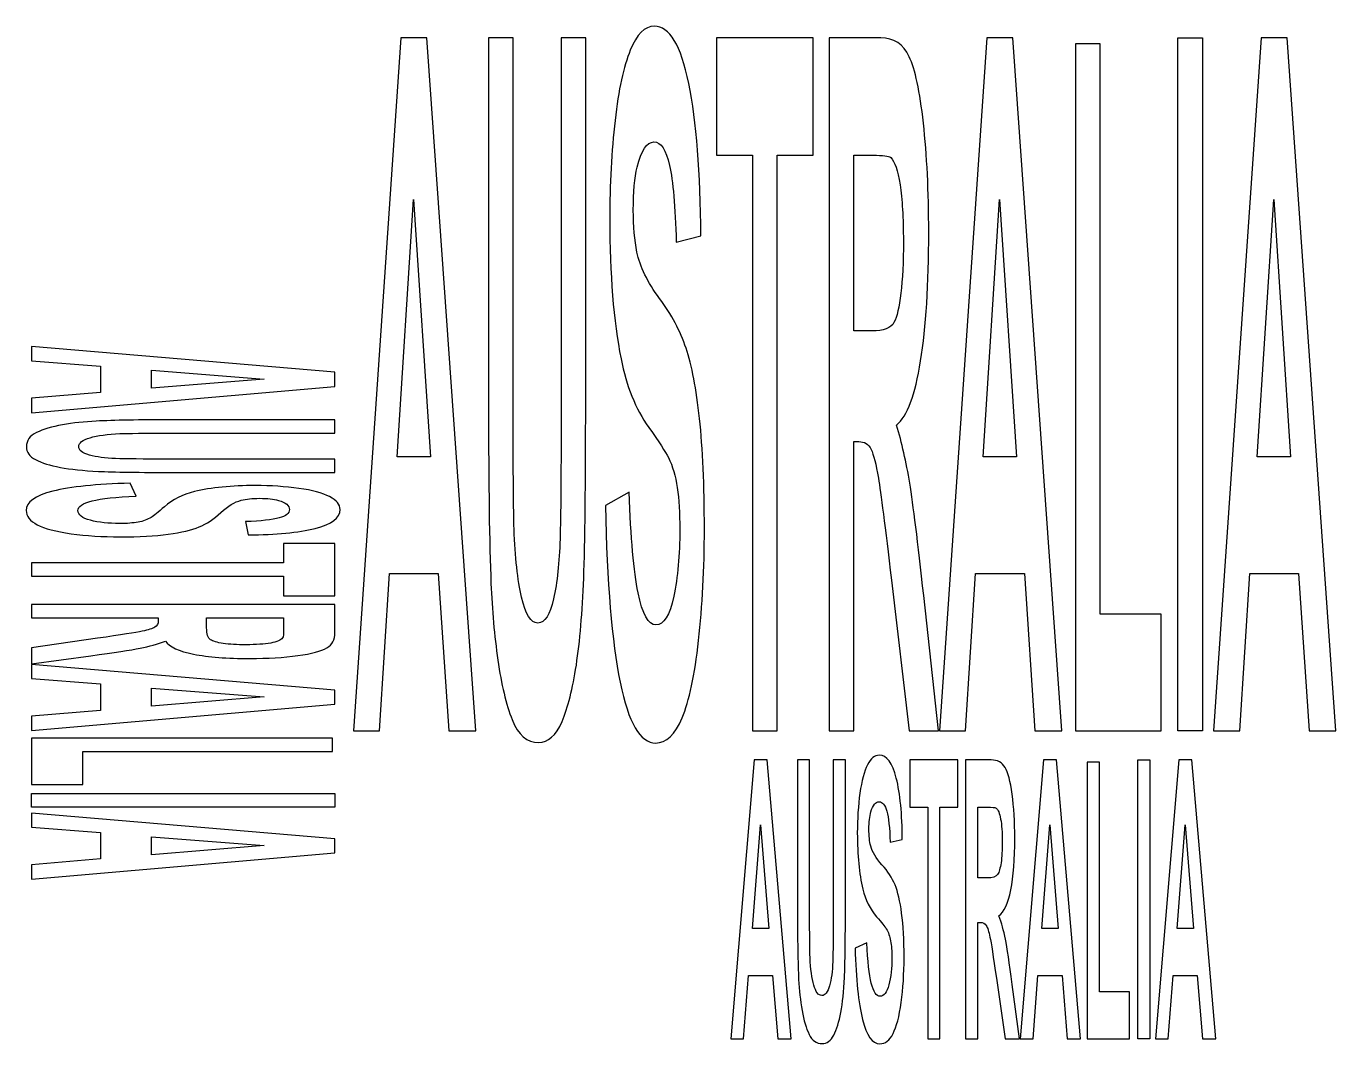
# Model space of a CAD drawing. Header units: centimetres. Extents: x -12.1 to 12.1, y -5 to 6.2.
# Drawn here: x 6.257 to 9.08, y -3.587 to -1.393 of the extents above; entities that cross this region are included whole.
import ezdxf

# ---------------------------------------------------------------- set-up
doc = ezdxf.new("R2010")
doc.units = ezdxf.units.CM
doc.header["$MEASUREMENT"] = 0
doc.layers.add('Layer 1', color=7, linetype='Continuous')

msp = doc.modelspace()

# ---------------------------------------------------------------- linework, layer by layer
at = {"layer": 'Layer 1', "color": 250}
for points, knots in [([(7.50513, -2.42633), (7.50513, -2.42633), (7.5567, -2.39779), (7.5567, -2.39779), (7.5567, -2.39779), (7.55979, -2.4963), (7.56608, -2.56857), (7.57557, -2.61475), (7.57557, -2.61475), (7.58506, -2.66099), (7.5979, -2.68406), (7.61401, -2.68406), (7.61401, -2.68406), (7.63107, -2.68406), (7.64391, -2.66353), (7.65255, -2.62244), (7.65255, -2.62244), (7.66124, -2.58133), (7.66555, -2.53328), (7.66555, -2.47831), (7.66555, -2.47831), (7.66555, -2.44298), (7.66377, -2.4129), (7.66013, -2.3881), (7.66013, -2.3881), (7.65643, -2.36334), (7.65008, -2.34179), (7.64102, -2.32342), (7.64102, -2.32342), (7.63482, -2.31122), (7.62067, -2.28949), (7.59854, -2.25825), (7.59854, -2.25825), (7.57015, -2.21821), (7.5502, -2.16894), (7.53879, -2.11053), (7.53879, -2.11053), (7.52266, -2.02835), (7.51462, -1.92821), (7.51462, -1.81002), (7.51462, -1.81002), (7.51462, -1.73397), (7.51841, -1.66286), (7.52592, -1.59658), (7.52592, -1.59658), (7.53355, -1.53042), (7.54447, -1.47996), (7.55874, -1.44537), (7.55874, -1.44537), (7.57303, -1.41069), (7.59021, -1.39339), (7.61043, -1.39339), (7.61043, -1.39339), (7.64338, -1.39339), (7.66816, -1.43447), (7.6848, -1.51665), (7.6848, -1.51665), (7.70148, -1.59882), (7.71021, -1.70851), (7.71106, -1.84566), (7.71106, -1.84566), (7.71106, -1.84566), (7.658, -1.85895), (7.658, -1.85895), (7.658, -1.85895), (7.65576, -1.78219), (7.65087, -1.727), (7.64344, -1.69338), (7.64344, -1.69338), (7.63596, -1.65977), (7.62478, -1.64297), (7.60984, -1.64297), (7.60984, -1.64297), (7.59446, -1.64297), (7.58238, -1.66096), (7.57368, -1.69696), (7.57368, -1.69696), (7.56811, -1.72004), (7.56529, -1.75092), (7.56529, -1.78967), (7.56529, -1.78967), (7.56529, -1.82496), (7.56788, -1.85519), (7.57312, -1.88029), (7.57312, -1.88029), (7.57982, -1.91223), (7.59606, -1.94548), (7.62184, -1.98017), (7.62184, -1.98017), (7.64764, -2.01478), (7.66671, -2.05061), (7.67906, -2.08761), (7.67906, -2.08761), (7.69143, -2.12462), (7.7011, -2.1752), (7.70806, -2.23938), (7.70806, -2.23938), (7.71507, -2.30359), (7.71857, -2.38285), (7.71857, -2.47726), (7.71857, -2.47726), (7.71857, -2.5628), (7.7144, -2.64294), (7.70605, -2.71768), (7.70605, -2.71768), (7.69763, -2.79241), (7.68587, -2.84791), (7.67055, -2.88422), (7.67055, -2.88422), (7.65529, -2.92056), (7.63622, -2.9387), (7.61342, -2.9387), (7.61342, -2.9387), (7.58026, -2.9387), (7.55478, -2.89508), (7.53695, -2.80781), (7.53695, -2.80781), (7.51919, -2.72057), (7.50856, -2.59341), (7.50513, -2.42633)], [0, 0, 0, 0, 0.0322581, 0.0322581, 0.0322581, 0.0322581, 0.0645161, 0.0645161, 0.0645161, 0.0645161, 0.0967742, 0.0967742, 0.0967742, 0.0967742, 0.1290323, 0.1290323, 0.1290323, 0.1290323, 0.1612903, 0.1612903, 0.1612903, 0.1612903, 0.1935484, 0.1935484, 0.1935484, 0.1935484, 0.2258065, 0.2258065, 0.2258065, 0.2258065, 0.2580645, 0.2580645, 0.2580645, 0.2580645, 0.2903226, 0.2903226, 0.2903226, 0.2903226, 0.3225806, 0.3225806, 0.3225806, 0.3225806, 0.3548387, 0.3548387, 0.3548387, 0.3548387, 0.3870968, 0.3870968, 0.3870968, 0.3870968, 0.4193548, 0.4193548, 0.4193548, 0.4193548, 0.4516129, 0.4516129, 0.4516129, 0.4516129, 0.483871, 0.483871, 0.483871, 0.483871, 0.516129, 0.516129, 0.516129, 0.516129, 0.5483871, 0.5483871, 0.5483871, 0.5483871, 0.5806452, 0.5806452, 0.5806452, 0.5806452, 0.6129032, 0.6129032, 0.6129032, 0.6129032, 0.6451613, 0.6451613, 0.6451613, 0.6451613, 0.6774194, 0.6774194, 0.6774194, 0.6774194, 0.7096774, 0.7096774, 0.7096774, 0.7096774, 0.7419355, 0.7419355, 0.7419355, 0.7419355, 0.7741935, 0.7741935, 0.7741935, 0.7741935, 0.8064516, 0.8064516, 0.8064516, 0.8064516, 0.8387097, 0.8387097, 0.8387097, 0.8387097, 0.8709677, 0.8709677, 0.8709677, 0.8709677, 0.9032258, 0.9032258, 0.9032258, 0.9032258, 0.9354839, 0.9354839, 0.9354839, 0.9354839, 1, 1, 1, 1]), ([(7.22559, -2.91224), (7.22559, -2.91224), (7.1679, -2.91224), (7.1679, -2.91224), (7.1679, -2.91224), (7.1679, -2.91224), (7.14499, -2.57296), (7.14499, -2.57296), (7.14499, -2.57296), (7.14499, -2.57296), (7.04007, -2.57296), (7.04007, -2.57296), (7.04007, -2.57296), (7.04007, -2.57296), (7.01838, -2.91224), (7.01838, -2.91224), (7.01838, -2.91224), (7.01838, -2.91224), (6.96215, -2.91224), (6.96215, -2.91224), (6.96215, -2.91224), (6.96215, -2.91224), (7.06441, -1.41884), (7.06441, -1.41884), (7.06441, -1.41884), (7.06441, -1.41884), (7.1205, -1.41884), (7.1205, -1.41884), (7.1205, -1.41884), (7.1205, -1.41884), (7.22559, -2.91224), (7.22559, -2.91224)], [0, 0, 0, 0, 0.1111111, 0.1111111, 0.1111111, 0.1111111, 0.2222222, 0.2222222, 0.2222222, 0.2222222, 0.3333333, 0.3333333, 0.3333333, 0.3333333, 0.4444444, 0.4444444, 0.4444444, 0.4444444, 0.5555556, 0.5555556, 0.5555556, 0.5555556, 0.6666667, 0.6666667, 0.6666667, 0.6666667, 0.7777778, 0.7777778, 0.7777778, 0.7777778, 1, 1, 1, 1]), ([(7.25331, -1.41884), (7.25331, -1.41884), (7.30633, -1.41884), (7.30633, -1.41884), (7.30633, -1.41884), (7.30633, -1.41884), (7.30633, -2.22768), (7.30633, -2.22768), (7.30633, -2.22768), (7.30633, -2.356), (7.307, -2.43922), (7.30831, -2.47726), (7.30831, -2.47726), (7.31058, -2.53837), (7.31597, -2.58747), (7.32453, -2.62442), (7.32453, -2.62442), (7.333, -2.66146), (7.34474, -2.67998), (7.35953, -2.67998), (7.35953, -2.67998), (7.37459, -2.67998), (7.38594, -2.66251), (7.39351, -2.62751), (7.39351, -2.62751), (7.40117, -2.59253), (7.40577, -2.54961), (7.40731, -2.49866), (7.40731, -2.49866), (7.40892, -2.44772), (7.40968, -2.36313), (7.40968, -2.245), (7.40968, -2.245), (7.40968, -2.245), (7.40968, -1.41884), (7.40968, -1.41884), (7.40968, -1.41884), (7.40968, -1.41884), (7.46268, -1.41884), (7.46268, -1.41884), (7.46268, -1.41884), (7.46268, -1.41884), (7.46268, -2.20324), (7.46268, -2.20324), (7.46268, -2.20324), (7.46268, -2.3825), (7.46125, -2.50917), (7.45837, -2.58319), (7.45837, -2.58319), (7.45551, -2.65724), (7.45024, -2.71972), (7.44252, -2.77063), (7.44252, -2.77063), (7.43481, -2.82155), (7.42456, -2.86212), (7.41166, -2.89238), (7.41166, -2.89238), (7.39873, -2.92257), (7.3819, -2.93771), (7.36111, -2.93771), (7.36111, -2.93771), (7.33609, -2.93771), (7.31705, -2.9212), (7.30409, -2.8883), (7.30409, -2.8883), (7.29116, -2.85539), (7.28091, -2.81259), (7.27337, -2.75994), (7.27337, -2.75994), (7.26591, -2.70733), (7.26094, -2.65214), (7.25852, -2.59442), (7.25852, -2.59442), (7.25506, -2.50882), (7.25331, -2.3825), (7.25331, -2.21544), (7.25331, -2.21544), (7.25331, -2.21544), (7.25331, -1.41884), (7.25331, -1.41884)], [0, 0, 0, 0, 0.047619, 0.047619, 0.047619, 0.047619, 0.0952381, 0.0952381, 0.0952381, 0.0952381, 0.1428571, 0.1428571, 0.1428571, 0.1428571, 0.1904762, 0.1904762, 0.1904762, 0.1904762, 0.2380952, 0.2380952, 0.2380952, 0.2380952, 0.2857143, 0.2857143, 0.2857143, 0.2857143, 0.3333333, 0.3333333, 0.3333333, 0.3333333, 0.3809524, 0.3809524, 0.3809524, 0.3809524, 0.4285714, 0.4285714, 0.4285714, 0.4285714, 0.4761905, 0.4761905, 0.4761905, 0.4761905, 0.5238095, 0.5238095, 0.5238095, 0.5238095, 0.5714286, 0.5714286, 0.5714286, 0.5714286, 0.6190476, 0.6190476, 0.6190476, 0.6190476, 0.6666667, 0.6666667, 0.6666667, 0.6666667, 0.7142857, 0.7142857, 0.7142857, 0.7142857, 0.7619048, 0.7619048, 0.7619048, 0.7619048, 0.8095238, 0.8095238, 0.8095238, 0.8095238, 0.8571429, 0.8571429, 0.8571429, 0.8571429, 0.9047619, 0.9047619, 0.9047619, 0.9047619, 1, 1, 1, 1]), ([(7.82224, -2.91224), (7.82224, -2.91224), (7.82224, -1.6715), (7.82224, -1.6715), (7.82224, -1.6715), (7.82224, -1.6715), (7.74434, -1.6715), (7.74434, -1.6715), (7.74434, -1.6715), (7.74434, -1.6715), (7.74434, -1.41884), (7.74434, -1.41884), (7.74434, -1.41884), (7.74434, -1.41884), (7.95295, -1.41884), (7.95295, -1.41884), (7.95295, -1.41884), (7.95295, -1.41884), (7.95295, -1.6715), (7.95295, -1.6715), (7.95295, -1.6715), (7.95295, -1.6715), (7.87523, -1.6715), (7.87523, -1.6715), (7.87523, -1.6715), (7.87523, -1.6715), (7.87523, -2.91224), (7.87523, -2.91224), (7.87523, -2.91224), (7.87523, -2.91224), (7.82224, -2.91224), (7.82224, -2.91224)], [0, 0, 0, 0, 0.1111111, 0.1111111, 0.1111111, 0.1111111, 0.2222222, 0.2222222, 0.2222222, 0.2222222, 0.3333333, 0.3333333, 0.3333333, 0.3333333, 0.4444444, 0.4444444, 0.4444444, 0.4444444, 0.5555556, 0.5555556, 0.5555556, 0.5555556, 0.6666667, 0.6666667, 0.6666667, 0.6666667, 0.7777778, 0.7777778, 0.7777778, 0.7777778, 1, 1, 1, 1]), ([(7.98737, -2.91224), (7.98737, -2.91224), (7.98737, -1.41884), (7.98737, -1.41884), (7.98737, -1.41884), (7.98737, -1.41884), (8.09889, -1.41884), (8.09889, -1.41884), (8.09889, -1.41884), (8.12696, -1.41884), (8.14734, -1.43226), (8.16007, -1.45911), (8.16007, -1.45911), (8.17277, -1.48593), (8.18296, -1.5336), (8.19062, -1.60226), (8.19062, -1.60226), (8.19821, -1.67083), (8.20206, -1.74922), (8.20206, -1.83754), (8.20206, -1.83754), (8.20206, -1.94956), (8.1963, -2.04213), (8.18464, -2.11513), (8.18464, -2.11513), (8.17309, -2.18813), (8.15579, -2.23414), (8.13272, -2.25312), (8.13272, -2.25312), (8.14423, -2.29122), (8.15367, -2.33297), (8.16112, -2.37848), (8.16112, -2.37848), (8.16861, -2.42394), (8.17862, -2.50477), (8.19131, -2.62087), (8.19131, -2.62087), (8.19131, -2.62087), (8.22337, -2.91224), (8.22337, -2.91224), (8.22337, -2.91224), (8.22337, -2.91224), (8.15998, -2.91224), (8.15998, -2.91224), (8.15998, -2.91224), (8.15998, -2.91224), (8.12163, -2.58729), (8.12163, -2.58729), (8.12163, -2.58729), (8.10806, -2.47114), (8.09872, -2.39799), (8.09368, -2.36777), (8.09368, -2.36777), (8.0887, -2.33757), (8.0834, -2.31684), (8.07778, -2.3056), (8.07778, -2.3056), (8.07216, -2.29439), (8.06328, -2.2888), (8.05111, -2.2888), (8.05111, -2.2888), (8.05111, -2.2888), (8.04036, -2.2888), (8.04036, -2.2888), (8.04036, -2.2888), (8.04036, -2.2888), (8.04036, -2.91224), (8.04036, -2.91224), (8.04036, -2.91224), (8.04036, -2.91224), (7.98737, -2.91224), (7.98737, -2.91224)], [0, 0, 0, 0, 0.0526316, 0.0526316, 0.0526316, 0.0526316, 0.1052632, 0.1052632, 0.1052632, 0.1052632, 0.1578947, 0.1578947, 0.1578947, 0.1578947, 0.2105263, 0.2105263, 0.2105263, 0.2105263, 0.2631579, 0.2631579, 0.2631579, 0.2631579, 0.3157895, 0.3157895, 0.3157895, 0.3157895, 0.3684211, 0.3684211, 0.3684211, 0.3684211, 0.4210526, 0.4210526, 0.4210526, 0.4210526, 0.4736842, 0.4736842, 0.4736842, 0.4736842, 0.5263158, 0.5263158, 0.5263158, 0.5263158, 0.5789474, 0.5789474, 0.5789474, 0.5789474, 0.6315789, 0.6315789, 0.6315789, 0.6315789, 0.6842105, 0.6842105, 0.6842105, 0.6842105, 0.7368421, 0.7368421, 0.7368421, 0.7368421, 0.7894737, 0.7894737, 0.7894737, 0.7894737, 0.8421053, 0.8421053, 0.8421053, 0.8421053, 0.8947368, 0.8947368, 0.8947368, 0.8947368, 1, 1, 1, 1]), ([(8.48877, -2.91224), (8.48877, -2.91224), (8.43111, -2.91224), (8.43111, -2.91224), (8.43111, -2.91224), (8.43111, -2.91224), (8.40819, -2.57296), (8.40819, -2.57296), (8.40819, -2.57296), (8.40819, -2.57296), (8.30328, -2.57296), (8.30328, -2.57296), (8.30328, -2.57296), (8.30328, -2.57296), (8.28161, -2.91224), (8.28161, -2.91224), (8.28161, -2.91224), (8.28161, -2.91224), (8.22535, -2.91224), (8.22535, -2.91224), (8.22535, -2.91224), (8.22535, -2.91224), (8.32759, -1.41884), (8.32759, -1.41884), (8.32759, -1.41884), (8.32759, -1.41884), (8.38364, -1.41884), (8.38364, -1.41884), (8.38364, -1.41884), (8.38364, -1.41884), (8.48877, -2.91224), (8.48877, -2.91224)], [0, 0, 0, 0, 0.1111111, 0.1111111, 0.1111111, 0.1111111, 0.2222222, 0.2222222, 0.2222222, 0.2222222, 0.3333333, 0.3333333, 0.3333333, 0.3333333, 0.4444444, 0.4444444, 0.4444444, 0.4444444, 0.5555556, 0.5555556, 0.5555556, 0.5555556, 0.6666667, 0.6666667, 0.6666667, 0.6666667, 0.7777778, 0.7777778, 0.7777778, 0.7777778, 1, 1, 1, 1]), ([(8.51829, -2.91224), (8.51829, -2.91224), (8.51829, -1.4311), (8.51829, -1.4311), (8.51829, -1.4311), (8.51829, -1.4311), (8.57132, -1.4311), (8.57132, -1.4311), (8.57132, -1.4311), (8.57132, -1.4311), (8.57132, -2.66062), (8.57132, -2.66062), (8.57132, -2.66062), (8.57132, -2.66062), (8.7031, -2.66062), (8.7031, -2.66062), (8.7031, -2.66062), (8.7031, -2.66062), (8.7031, -2.91224), (8.7031, -2.91224), (8.7031, -2.91224), (8.7031, -2.91224), (8.51829, -2.91224), (8.51829, -2.91224)], [0, 0, 0, 0, 0.1428571, 0.1428571, 0.1428571, 0.1428571, 0.2857143, 0.2857143, 0.2857143, 0.2857143, 0.4285714, 0.4285714, 0.4285714, 0.4285714, 0.5714286, 0.5714286, 0.5714286, 0.5714286, 0.7142857, 0.7142857, 0.7142857, 0.7142857, 1, 1, 1, 1]), ([(8.73927, -2.91224), (8.73927, -2.91224), (8.7923, -2.91224), (8.7923, -2.91224), (8.7923, -2.91224), (8.7923, -2.91224), (8.7923, -1.41883), (8.7923, -1.41883), (8.7923, -1.41883), (8.7923, -1.41883), (8.73927, -1.41883), (8.73927, -1.41883), (8.73927, -1.41883), (8.73927, -1.41883), (8.73927, -2.91224), (8.73927, -2.91224)], [0, 0, 0, 0, 0.2, 0.2, 0.2, 0.2, 0.4, 0.4, 0.4, 0.4, 0.6, 0.6, 0.6, 0.6, 1, 1, 1, 1]), ([(9.07958, -2.91224), (9.07958, -2.91224), (9.0219, -2.91224), (9.0219, -2.91224), (9.0219, -2.91224), (9.0219, -2.91224), (8.99898, -2.57296), (8.99898, -2.57296), (8.99898, -2.57296), (8.99898, -2.57296), (8.89404, -2.57296), (8.89404, -2.57296), (8.89404, -2.57296), (8.89404, -2.57296), (8.87237, -2.91224), (8.87237, -2.91224), (8.87237, -2.91224), (8.87237, -2.91224), (8.81614, -2.91224), (8.81614, -2.91224), (8.81614, -2.91224), (8.81614, -2.91224), (8.91838, -1.41884), (8.91838, -1.41884), (8.91838, -1.41884), (8.91838, -1.41884), (8.97443, -1.41884), (8.97443, -1.41884), (8.97443, -1.41884), (8.97443, -1.41884), (9.07958, -2.91224), (9.07958, -2.91224)], [0, 0, 0, 0, 0.1111111, 0.1111111, 0.1111111, 0.1111111, 0.2222222, 0.2222222, 0.2222222, 0.2222222, 0.3333333, 0.3333333, 0.3333333, 0.3333333, 0.4444444, 0.4444444, 0.4444444, 0.4444444, 0.5555556, 0.5555556, 0.5555556, 0.5555556, 0.6666667, 0.6666667, 0.6666667, 0.6666667, 0.7777778, 0.7777778, 0.7777778, 0.7777778, 1, 1, 1, 1]), ([(8.04036, -2.05043), (8.04036, -2.05043), (8.07956, -2.05043), (8.07956, -2.05043), (8.07956, -2.05043), (8.10497, -2.05043), (8.12085, -2.04432), (8.12723, -2.03208), (8.12723, -2.03208), (8.13354, -2.01985), (8.13849, -1.99883), (8.14208, -1.96892), (8.14208, -1.96892), (8.14566, -1.93905), (8.14746, -1.90169), (8.14746, -1.85691), (8.14746, -1.85691), (8.14746, -1.80665), (8.14507, -1.76609), (8.14038, -1.73513), (8.14038, -1.73513), (8.13564, -1.70426), (8.129, -1.68476), (8.12041, -1.67654), (8.12041, -1.67654), (8.1161, -1.67319), (8.10323, -1.6715), (8.08171, -1.6715), (8.08171, -1.6715), (8.08171, -1.6715), (8.04036, -1.6715), (8.04036, -1.6715), (8.04036, -1.6715), (8.04036, -1.6715), (8.04036, -2.05043), (8.04036, -2.05043)], [0, 0, 0, 0, 0.1, 0.1, 0.1, 0.1, 0.2, 0.2, 0.2, 0.2, 0.3, 0.3, 0.3, 0.3, 0.4, 0.4, 0.4, 0.4, 0.5, 0.5, 0.5, 0.5, 0.6, 0.6, 0.6, 0.6, 0.7, 0.7, 0.7, 0.7, 0.8, 0.8, 0.8, 0.8, 1, 1, 1, 1]), ([(7.12795, -2.32138), (7.12795, -2.32138), (7.09178, -1.76727), (7.09178, -1.76727), (7.09178, -1.76727), (7.09178, -1.76727), (7.05635, -2.32138), (7.05635, -2.32138), (7.05635, -2.32138), (7.05635, -2.32138), (7.12795, -2.32138), (7.12795, -2.32138)], [0, 0, 0, 0, 0.25, 0.25, 0.25, 0.25, 0.5, 0.5, 0.5, 0.5, 1, 1, 1, 1]), ([(8.39115, -2.32138), (8.39115, -2.32138), (8.35499, -1.76727), (8.35499, -1.76727), (8.35499, -1.76727), (8.35499, -1.76727), (8.31952, -2.32138), (8.31952, -2.32138), (8.31952, -2.32138), (8.31952, -2.32138), (8.39115, -2.32138), (8.39115, -2.32138)], [0, 0, 0, 0, 0.25, 0.25, 0.25, 0.25, 0.5, 0.5, 0.5, 0.5, 1, 1, 1, 1]), ([(8.98192, -2.32138), (8.98192, -2.32138), (8.94578, -1.76727), (8.94578, -1.76727), (8.94578, -1.76727), (8.94578, -1.76727), (8.91029, -2.32138), (8.91029, -2.32138), (8.91029, -2.32138), (8.91029, -2.32138), (8.98192, -2.32138), (8.98192, -2.32138)], [0, 0, 0, 0, 0.25, 0.25, 0.25, 0.25, 0.5, 0.5, 0.5, 0.5, 1, 1, 1, 1]), ([(6.26827, -2.22683), (6.26827, -2.22683), (6.26827, -2.19558), (6.26827, -2.19558), (6.26827, -2.19558), (6.26827, -2.19558), (6.41681, -2.18315), (6.41681, -2.18315), (6.41681, -2.18315), (6.41681, -2.18315), (6.41681, -2.12626), (6.41681, -2.12626), (6.41681, -2.12626), (6.41681, -2.12626), (6.26827, -2.11446), (6.26827, -2.11446), (6.26827, -2.11446), (6.26827, -2.11446), (6.26827, -2.08397), (6.26827, -2.08397), (6.26827, -2.08397), (6.26827, -2.08397), (6.92223, -2.13945), (6.92223, -2.13945), (6.92223, -2.13945), (6.92223, -2.13945), (6.92223, -2.16985), (6.92223, -2.16985), (6.92223, -2.16985), (6.92223, -2.16985), (6.26827, -2.22683), (6.26827, -2.22683)], [0, 0, 0, 0, 0.1111111, 0.1111111, 0.1111111, 0.1111111, 0.2222222, 0.2222222, 0.2222222, 0.2222222, 0.3333333, 0.3333333, 0.3333333, 0.3333333, 0.4444444, 0.4444444, 0.4444444, 0.4444444, 0.5555556, 0.5555556, 0.5555556, 0.5555556, 0.6666667, 0.6666667, 0.6666667, 0.6666667, 0.7777778, 0.7777778, 0.7777778, 0.7777778, 1, 1, 1, 1]), ([(6.52702, -2.17392), (6.52702, -2.17392), (6.76967, -2.15433), (6.76967, -2.15433), (6.76967, -2.15433), (6.76967, -2.15433), (6.52702, -2.13505), (6.52702, -2.13505), (6.52702, -2.13505), (6.52702, -2.13505), (6.52702, -2.17392), (6.52702, -2.17392)], [0, 0, 0, 0, 0.25, 0.25, 0.25, 0.25, 0.5, 0.5, 0.5, 0.5, 1, 1, 1, 1]), ([(6.92223, -2.24191), (6.92223, -2.24191), (6.92223, -2.27066), (6.92223, -2.27066), (6.92223, -2.27066), (6.92223, -2.27066), (6.56802, -2.27066), (6.56802, -2.27066), (6.56802, -2.27066), (6.51183, -2.27066), (6.47539, -2.271), (6.45877, -2.27174), (6.45877, -2.27174), (6.43198, -2.27296), (6.41049, -2.27584), (6.39431, -2.28053), (6.39431, -2.28053), (6.37805, -2.28516), (6.36999, -2.29147), (6.36999, -2.29949), (6.36999, -2.29949), (6.36999, -2.30767), (6.37762, -2.31384), (6.39296, -2.31798), (6.39296, -2.31798), (6.40828, -2.32211), (6.42706, -2.32458), (6.44939, -2.32545), (6.44939, -2.32545), (6.47167, -2.3263), (6.50871, -2.32668), (6.56045, -2.32668), (6.56045, -2.32668), (6.56045, -2.32668), (6.92223, -2.32668), (6.92223, -2.32668), (6.92223, -2.32668), (6.92223, -2.32668), (6.92223, -2.35545), (6.92223, -2.35545), (6.92223, -2.35545), (6.92223, -2.35545), (6.57871, -2.35545), (6.57871, -2.35545), (6.57871, -2.35545), (6.50024, -2.35545), (6.44476, -2.35463), (6.41236, -2.35315), (6.41236, -2.35315), (6.37994, -2.35155), (6.35257, -2.34869), (6.33027, -2.34453), (6.33027, -2.34453), (6.30793, -2.34034), (6.2902, -2.33481), (6.27696, -2.32779), (6.27696, -2.32779), (6.26373, -2.32077), (6.2571, -2.31165), (6.2571, -2.30035), (6.2571, -2.30035), (6.2571, -2.28678), (6.26434, -2.27648), (6.27876, -2.26943), (6.27876, -2.26943), (6.29318, -2.26242), (6.31192, -2.25688), (6.33496, -2.25278), (6.33496, -2.25278), (6.35799, -2.2487), (6.38216, -2.24599), (6.40744, -2.24474), (6.40744, -2.24474), (6.44491, -2.24288), (6.50024, -2.24191), (6.57338, -2.24191), (6.57338, -2.24191), (6.57338, -2.24191), (6.92223, -2.24191), (6.92223, -2.24191)], [0, 0, 0, 0, 0.047619, 0.047619, 0.047619, 0.047619, 0.0952381, 0.0952381, 0.0952381, 0.0952381, 0.1428571, 0.1428571, 0.1428571, 0.1428571, 0.1904762, 0.1904762, 0.1904762, 0.1904762, 0.2380952, 0.2380952, 0.2380952, 0.2380952, 0.2857143, 0.2857143, 0.2857143, 0.2857143, 0.3333333, 0.3333333, 0.3333333, 0.3333333, 0.3809524, 0.3809524, 0.3809524, 0.3809524, 0.4285714, 0.4285714, 0.4285714, 0.4285714, 0.4761905, 0.4761905, 0.4761905, 0.4761905, 0.5238095, 0.5238095, 0.5238095, 0.5238095, 0.5714286, 0.5714286, 0.5714286, 0.5714286, 0.6190476, 0.6190476, 0.6190476, 0.6190476, 0.6666667, 0.6666667, 0.6666667, 0.6666667, 0.7142857, 0.7142857, 0.7142857, 0.7142857, 0.7619048, 0.7619048, 0.7619048, 0.7619048, 0.8095238, 0.8095238, 0.8095238, 0.8095238, 0.8571429, 0.8571429, 0.8571429, 0.8571429, 0.9047619, 0.9047619, 0.9047619, 0.9047619, 1, 1, 1, 1]), ([(6.48105, -2.37851), (6.48105, -2.37851), (6.49354, -2.40644), (6.49354, -2.40644), (6.49354, -2.40644), (6.45042, -2.4081), (6.41873, -2.41153), (6.39856, -2.41669), (6.39856, -2.41669), (6.37832, -2.42181), (6.36818, -2.42877), (6.36818, -2.4375), (6.36818, -2.4375), (6.36818, -2.4468), (6.37721, -2.45376), (6.39517, -2.45847), (6.39517, -2.45847), (6.41317, -2.46313), (6.43422, -2.46549), (6.45828, -2.46549), (6.45828, -2.46549), (6.47377, -2.46549), (6.48693, -2.46453), (6.49779, -2.46255), (6.49779, -2.46255), (6.50865, -2.46057), (6.51806, -2.4571), (6.52607, -2.45218), (6.52607, -2.45218), (6.53148, -2.44883), (6.54094, -2.44112), (6.55466, -2.42915), (6.55466, -2.42915), (6.57216, -2.41377), (6.59377, -2.40294), (6.61936, -2.39674), (6.61936, -2.39674), (6.65533, -2.38797), (6.69921, -2.38361), (6.75092, -2.38361), (6.75092, -2.38361), (6.78423, -2.38361), (6.81539, -2.3857), (6.84439, -2.38978), (6.84439, -2.38978), (6.87337, -2.39389), (6.89547, -2.39982), (6.91061, -2.40758), (6.91061, -2.40758), (6.92578, -2.41528), (6.93338, -2.42464), (6.93338, -2.43558), (6.93338, -2.43558), (6.93338, -2.45346), (6.91538, -2.46691), (6.87936, -2.47591), (6.87936, -2.47591), (6.8434, -2.48497), (6.79538, -2.48969), (6.73529, -2.49018), (6.73529, -2.49018), (6.73529, -2.49018), (6.72952, -2.46141), (6.72952, -2.46141), (6.72952, -2.46141), (6.76312, -2.46016), (6.78726, -2.45757), (6.80196, -2.45349), (6.80196, -2.45349), (6.81673, -2.44945), (6.82407, -2.44336), (6.82407, -2.43527), (6.82407, -2.43527), (6.82407, -2.42694), (6.8162, -2.42035), (6.80045, -2.41566), (6.80045, -2.41566), (6.79032, -2.41261), (6.7768, -2.41112), (6.75983, -2.41112), (6.75983, -2.41112), (6.7444, -2.41112), (6.73112, -2.41252), (6.72011, -2.41538), (6.72011, -2.41538), (6.70616, -2.41899), (6.69158, -2.42781), (6.67643, -2.44181), (6.67643, -2.44181), (6.66126, -2.45576), (6.6456, -2.46616), (6.62935, -2.47282), (6.62935, -2.47282), (6.61316, -2.47953), (6.591, -2.48477), (6.5629, -2.48855), (6.5629, -2.48855), (6.53478, -2.4923), (6.50009, -2.49423), (6.45877, -2.49423), (6.45877, -2.49423), (6.42126, -2.49423), (6.38618, -2.49196), (6.35348, -2.48744), (6.35348, -2.48744), (6.32078, -2.4829), (6.29646, -2.47646), (6.28053, -2.46819), (6.28053, -2.46819), (6.26463, -2.4599), (6.25666, -2.44959), (6.25666, -2.43722), (6.25666, -2.43722), (6.25666, -2.41922), (6.27578, -2.40542), (6.31396, -2.39575), (6.31396, -2.39575), (6.35219, -2.38611), (6.40787, -2.38034), (6.48105, -2.37851)], [0, 0, 0, 0, 0.0322581, 0.0322581, 0.0322581, 0.0322581, 0.0645161, 0.0645161, 0.0645161, 0.0645161, 0.0967742, 0.0967742, 0.0967742, 0.0967742, 0.1290323, 0.1290323, 0.1290323, 0.1290323, 0.1612903, 0.1612903, 0.1612903, 0.1612903, 0.1935484, 0.1935484, 0.1935484, 0.1935484, 0.2258065, 0.2258065, 0.2258065, 0.2258065, 0.2580645, 0.2580645, 0.2580645, 0.2580645, 0.2903226, 0.2903226, 0.2903226, 0.2903226, 0.3225806, 0.3225806, 0.3225806, 0.3225806, 0.3548387, 0.3548387, 0.3548387, 0.3548387, 0.3870968, 0.3870968, 0.3870968, 0.3870968, 0.4193548, 0.4193548, 0.4193548, 0.4193548, 0.4516129, 0.4516129, 0.4516129, 0.4516129, 0.483871, 0.483871, 0.483871, 0.483871, 0.516129, 0.516129, 0.516129, 0.516129, 0.5483871, 0.5483871, 0.5483871, 0.5483871, 0.5806452, 0.5806452, 0.5806452, 0.5806452, 0.6129032, 0.6129032, 0.6129032, 0.6129032, 0.6451613, 0.6451613, 0.6451613, 0.6451613, 0.6774194, 0.6774194, 0.6774194, 0.6774194, 0.7096774, 0.7096774, 0.7096774, 0.7096774, 0.7419355, 0.7419355, 0.7419355, 0.7419355, 0.7741935, 0.7741935, 0.7741935, 0.7741935, 0.8064516, 0.8064516, 0.8064516, 0.8064516, 0.8387097, 0.8387097, 0.8387097, 0.8387097, 0.8709677, 0.8709677, 0.8709677, 0.8709677, 0.9032258, 0.9032258, 0.9032258, 0.9032258, 0.9354839, 0.9354839, 0.9354839, 0.9354839, 1, 1, 1, 1]), ([(6.26827, -2.55049), (6.26827, -2.55049), (6.81158, -2.55049), (6.81158, -2.55049), (6.81158, -2.55049), (6.81158, -2.55049), (6.81158, -2.50823), (6.81158, -2.50823), (6.81158, -2.50823), (6.81158, -2.50823), (6.92223, -2.50823), (6.92223, -2.50823), (6.92223, -2.50823), (6.92223, -2.50823), (6.92223, -2.62139), (6.92223, -2.62139), (6.92223, -2.62139), (6.92223, -2.62139), (6.81158, -2.62139), (6.81158, -2.62139), (6.81158, -2.62139), (6.81158, -2.62139), (6.81158, -2.57923), (6.81158, -2.57923), (6.81158, -2.57923), (6.81158, -2.57923), (6.26827, -2.57923), (6.26827, -2.57923), (6.26827, -2.57923), (6.26827, -2.57923), (6.26827, -2.55049), (6.26827, -2.55049)], [0, 0, 0, 0, 0.1111111, 0.1111111, 0.1111111, 0.1111111, 0.2222222, 0.2222222, 0.2222222, 0.2222222, 0.3333333, 0.3333333, 0.3333333, 0.3333333, 0.4444444, 0.4444444, 0.4444444, 0.4444444, 0.5555556, 0.5555556, 0.5555556, 0.5555556, 0.6666667, 0.6666667, 0.6666667, 0.6666667, 0.7777778, 0.7777778, 0.7777778, 0.7777778, 1, 1, 1, 1]), ([(6.26827, -2.64003), (6.26827, -2.64003), (6.92223, -2.64003), (6.92223, -2.64003), (6.92223, -2.64003), (6.92223, -2.64003), (6.92223, -2.70054), (6.92223, -2.70054), (6.92223, -2.70054), (6.92223, -2.71577), (6.91635, -2.72683), (6.90458, -2.73371), (6.90458, -2.73371), (6.89285, -2.74061), (6.87194, -2.74614), (6.84192, -2.75027), (6.84192, -2.75027), (6.81189, -2.75444), (6.77751, -2.75647), (6.73887, -2.75647), (6.73887, -2.75647), (6.6898, -2.75647), (6.64929, -2.75333), (6.61733, -2.74707), (6.61733, -2.74707), (6.58538, -2.74078), (6.5652, -2.73138), (6.5569, -2.71888), (6.5569, -2.71888), (6.54021, -2.72511), (6.52193, -2.73024), (6.50198, -2.73432), (6.50198, -2.73432), (6.4821, -2.7383), (6.44672, -2.74378), (6.39584, -2.75065), (6.39584, -2.75065), (6.39584, -2.75065), (6.26827, -2.76803), (6.26827, -2.76803), (6.26827, -2.76803), (6.26827, -2.76803), (6.26827, -2.73365), (6.26827, -2.73365), (6.26827, -2.73365), (6.26827, -2.73365), (6.41061, -2.71286), (6.41061, -2.71286), (6.41061, -2.71286), (6.46142, -2.70552), (6.49342, -2.70042), (6.50667, -2.69771), (6.50667, -2.69771), (6.51992, -2.69504), (6.52901, -2.6921), (6.5339, -2.68907), (6.5339, -2.68907), (6.53879, -2.68604), (6.54126, -2.6812), (6.54126, -2.67459), (6.54126, -2.67459), (6.54126, -2.67459), (6.54126, -2.6688), (6.54126, -2.6688), (6.54126, -2.6688), (6.54126, -2.6688), (6.26827, -2.6688), (6.26827, -2.6688), (6.26827, -2.6688), (6.26827, -2.6688), (6.26827, -2.64003), (6.26827, -2.64003)], [0, 0, 0, 0, 0.0526316, 0.0526316, 0.0526316, 0.0526316, 0.1052632, 0.1052632, 0.1052632, 0.1052632, 0.1578947, 0.1578947, 0.1578947, 0.1578947, 0.2105263, 0.2105263, 0.2105263, 0.2105263, 0.2631579, 0.2631579, 0.2631579, 0.2631579, 0.3157895, 0.3157895, 0.3157895, 0.3157895, 0.3684211, 0.3684211, 0.3684211, 0.3684211, 0.4210526, 0.4210526, 0.4210526, 0.4210526, 0.4736842, 0.4736842, 0.4736842, 0.4736842, 0.5263158, 0.5263158, 0.5263158, 0.5263158, 0.5789474, 0.5789474, 0.5789474, 0.5789474, 0.6315789, 0.6315789, 0.6315789, 0.6315789, 0.6842105, 0.6842105, 0.6842105, 0.6842105, 0.7368421, 0.7368421, 0.7368421, 0.7368421, 0.7894737, 0.7894737, 0.7894737, 0.7894737, 0.8421053, 0.8421053, 0.8421053, 0.8421053, 0.8947368, 0.8947368, 0.8947368, 0.8947368, 1, 1, 1, 1]), ([(6.64565, -2.6688), (6.64565, -2.6688), (6.64565, -2.69006), (6.64565, -2.69006), (6.64565, -2.69006), (6.64565, -2.70386), (6.6483, -2.71248), (6.65366, -2.71591), (6.65366, -2.71591), (6.65903, -2.71932), (6.66825, -2.72203), (6.68133, -2.72395), (6.68133, -2.72395), (6.6944, -2.72587), (6.71074, -2.72686), (6.73039, -2.72686), (6.73039, -2.72686), (6.7524, -2.72686), (6.77014, -2.72558), (6.78368, -2.72305), (6.78368, -2.72305), (6.79722, -2.72048), (6.80578, -2.71688), (6.80936, -2.71219), (6.80936, -2.71219), (6.81082, -2.70985), (6.81158, -2.70287), (6.81158, -2.69119), (6.81158, -2.69119), (6.81158, -2.69119), (6.81158, -2.6688), (6.81158, -2.6688), (6.81158, -2.6688), (6.81158, -2.6688), (6.64565, -2.6688), (6.64565, -2.6688)], [0, 0, 0, 0, 0.1, 0.1, 0.1, 0.1, 0.2, 0.2, 0.2, 0.2, 0.3, 0.3, 0.3, 0.3, 0.4, 0.4, 0.4, 0.4, 0.5, 0.5, 0.5, 0.5, 0.6, 0.6, 0.6, 0.6, 0.7, 0.7, 0.7, 0.7, 0.8, 0.8, 0.8, 0.8, 1, 1, 1, 1]), ([(6.26827, -2.91194), (6.26827, -2.91194), (6.26827, -2.8807), (6.26827, -2.8807), (6.26827, -2.8807), (6.26827, -2.8807), (6.41681, -2.86823), (6.41681, -2.86823), (6.41681, -2.86823), (6.41681, -2.86823), (6.41681, -2.81139), (6.41681, -2.81139), (6.41681, -2.81139), (6.41681, -2.81139), (6.26827, -2.7996), (6.26827, -2.7996), (6.26827, -2.7996), (6.26827, -2.7996), (6.26827, -2.76912), (6.26827, -2.76912), (6.26827, -2.76912), (6.26827, -2.76912), (6.92223, -2.82455), (6.92223, -2.82455), (6.92223, -2.82455), (6.92223, -2.82455), (6.92223, -2.85495), (6.92223, -2.85495), (6.92223, -2.85495), (6.92223, -2.85495), (6.26827, -2.91194), (6.26827, -2.91194)], [0, 0, 0, 0, 0.1111111, 0.1111111, 0.1111111, 0.1111111, 0.2222222, 0.2222222, 0.2222222, 0.2222222, 0.3333333, 0.3333333, 0.3333333, 0.3333333, 0.4444444, 0.4444444, 0.4444444, 0.4444444, 0.5555556, 0.5555556, 0.5555556, 0.5555556, 0.6666667, 0.6666667, 0.6666667, 0.6666667, 0.7777778, 0.7777778, 0.7777778, 0.7777778, 1, 1, 1, 1]), ([(6.52702, -2.85906), (6.52702, -2.85906), (6.76967, -2.83943), (6.76967, -2.83943), (6.76967, -2.83943), (6.76967, -2.83943), (6.52702, -2.82018), (6.52702, -2.82018), (6.52702, -2.82018), (6.52702, -2.82018), (6.52702, -2.85906), (6.52702, -2.85906)], [0, 0, 0, 0, 0.25, 0.25, 0.25, 0.25, 0.5, 0.5, 0.5, 0.5, 1, 1, 1, 1]), ([(6.26827, -2.92804), (6.26827, -2.92804), (6.91684, -2.92804), (6.91684, -2.92804), (6.91684, -2.92804), (6.91684, -2.92804), (6.91684, -2.95676), (6.91684, -2.95676), (6.91684, -2.95676), (6.91684, -2.95676), (6.37843, -2.95676), (6.37843, -2.95676), (6.37843, -2.95676), (6.37843, -2.95676), (6.37843, -3.02821), (6.37843, -3.02821), (6.37843, -3.02821), (6.37843, -3.02821), (6.26827, -3.02821), (6.26827, -3.02821), (6.26827, -3.02821), (6.26827, -3.02821), (6.26827, -2.92804), (6.26827, -2.92804)], [0, 0, 0, 0, 0.1428571, 0.1428571, 0.1428571, 0.1428571, 0.2857143, 0.2857143, 0.2857143, 0.2857143, 0.4285714, 0.4285714, 0.4285714, 0.4285714, 0.5714286, 0.5714286, 0.5714286, 0.5714286, 0.7142857, 0.7142857, 0.7142857, 0.7142857, 1, 1, 1, 1]), ([(7.90551, -3.57637), (7.90551, -3.57637), (7.877, -3.57637), (7.877, -3.57637), (7.877, -3.57637), (7.877, -3.57637), (7.86568, -3.43981), (7.86568, -3.43981), (7.86568, -3.43981), (7.86568, -3.43981), (7.81387, -3.43981), (7.81387, -3.43981), (7.81387, -3.43981), (7.81387, -3.43981), (7.80319, -3.57637), (7.80319, -3.57637), (7.80319, -3.57637), (7.80319, -3.57637), (7.77544, -3.57637), (7.77544, -3.57637), (7.77544, -3.57637), (7.77544, -3.57637), (7.8259, -2.9751), (7.8259, -2.9751), (7.8259, -2.9751), (7.8259, -2.9751), (7.85359, -2.9751), (7.85359, -2.9751), (7.85359, -2.9751), (7.85359, -2.9751), (7.90551, -3.57637), (7.90551, -3.57637)], [0, 0, 0, 0, 0.1111111, 0.1111111, 0.1111111, 0.1111111, 0.2222222, 0.2222222, 0.2222222, 0.2222222, 0.3333333, 0.3333333, 0.3333333, 0.3333333, 0.4444444, 0.4444444, 0.4444444, 0.4444444, 0.5555556, 0.5555556, 0.5555556, 0.5555556, 0.6666667, 0.6666667, 0.6666667, 0.6666667, 0.7777778, 0.7777778, 0.7777778, 0.7777778, 1, 1, 1, 1]), ([(7.91917, -2.9751), (7.91917, -2.9751), (7.94538, -2.9751), (7.94538, -2.9751), (7.94538, -2.9751), (7.94538, -2.9751), (7.94538, -3.30077), (7.94538, -3.30077), (7.94538, -3.30077), (7.94538, -3.35245), (7.94569, -3.38591), (7.94634, -3.40125), (7.94634, -3.40125), (7.94748, -3.42587), (7.95015, -3.4456), (7.95432, -3.46051), (7.95432, -3.46051), (7.95854, -3.47543), (7.96431, -3.48291), (7.97161, -3.48291), (7.97161, -3.48291), (7.97904, -3.48291), (7.98466, -3.47582), (7.98838, -3.46173), (7.98838, -3.46173), (7.9922, -3.44767), (7.99444, -3.43037), (7.99523, -3.4099), (7.99523, -3.4099), (7.99601, -3.38934), (7.99637, -3.3553), (7.99637, -3.30773), (7.99637, -3.30773), (7.99637, -3.30773), (7.99637, -2.9751), (7.99637, -2.9751), (7.99637, -2.9751), (7.99637, -2.9751), (8.02254, -2.9751), (8.02254, -2.9751), (8.02254, -2.9751), (8.02254, -2.9751), (8.02254, -3.29092), (8.02254, -3.29092), (8.02254, -3.29092), (8.02254, -3.36308), (8.02185, -3.41409), (8.02044, -3.44392), (8.02044, -3.44392), (8.01901, -3.47371), (8.0164, -3.49885), (8.01261, -3.51939), (8.01261, -3.51939), (8.0088, -3.53988), (8.00373, -3.55623), (7.99736, -3.56837), (7.99736, -3.56837), (7.99098, -3.58053), (7.9827, -3.58663), (7.97243, -3.58663), (7.97243, -3.58663), (7.96006, -3.58663), (7.95065, -3.57999), (7.94424, -3.56674), (7.94424, -3.56674), (7.93786, -3.55345), (7.9328, -3.53628), (7.9291, -3.51507), (7.9291, -3.51507), (7.92535, -3.49385), (7.9229, -3.47166), (7.92173, -3.44842), (7.92173, -3.44842), (7.92004, -3.41392), (7.91917, -3.36308), (7.91917, -3.29584), (7.91917, -3.29584), (7.91917, -3.29584), (7.91917, -2.9751), (7.91917, -2.9751)], [0, 0, 0, 0, 0.047619, 0.047619, 0.047619, 0.047619, 0.0952381, 0.0952381, 0.0952381, 0.0952381, 0.1428571, 0.1428571, 0.1428571, 0.1428571, 0.1904762, 0.1904762, 0.1904762, 0.1904762, 0.2380952, 0.2380952, 0.2380952, 0.2380952, 0.2857143, 0.2857143, 0.2857143, 0.2857143, 0.3333333, 0.3333333, 0.3333333, 0.3333333, 0.3809524, 0.3809524, 0.3809524, 0.3809524, 0.4285714, 0.4285714, 0.4285714, 0.4285714, 0.4761905, 0.4761905, 0.4761905, 0.4761905, 0.5238095, 0.5238095, 0.5238095, 0.5238095, 0.5714286, 0.5714286, 0.5714286, 0.5714286, 0.6190476, 0.6190476, 0.6190476, 0.6190476, 0.6666667, 0.6666667, 0.6666667, 0.6666667, 0.7142857, 0.7142857, 0.7142857, 0.7142857, 0.7619048, 0.7619048, 0.7619048, 0.7619048, 0.8095238, 0.8095238, 0.8095238, 0.8095238, 0.8571429, 0.8571429, 0.8571429, 0.8571429, 0.9047619, 0.9047619, 0.9047619, 0.9047619, 1, 1, 1, 1]), ([(8.04354, -3.38072), (8.04354, -3.38072), (8.06899, -3.36925), (8.06899, -3.36925), (8.06899, -3.36925), (8.0705, -3.40891), (8.07362, -3.43803), (8.07833, -3.45661), (8.07833, -3.45661), (8.08296, -3.47522), (8.08931, -3.4845), (8.09726, -3.4845), (8.09726, -3.4845), (8.10571, -3.4845), (8.11206, -3.47623), (8.11633, -3.45969), (8.11633, -3.45969), (8.12062, -3.44315), (8.12274, -3.4238), (8.12274, -3.40163), (8.12274, -3.40163), (8.12274, -3.38742), (8.12184, -3.37534), (8.12003, -3.36537), (8.12003, -3.36537), (8.11823, -3.35539), (8.11514, -3.34669), (8.11063, -3.33931), (8.11063, -3.33931), (8.10754, -3.33439), (8.10058, -3.32563), (8.08969, -3.31308), (8.08969, -3.31308), (8.07565, -3.29695), (8.06578, -3.27709), (8.06014, -3.25359), (8.06014, -3.25359), (8.05219, -3.22051), (8.04819, -3.18018), (8.04819, -3.1326), (8.04819, -3.1326), (8.04819, -3.10197), (8.05006, -3.07335), (8.05381, -3.0467), (8.05381, -3.0467), (8.05755, -3.02003), (8.06296, -2.99976), (8.06998, -2.98581), (8.06998, -2.98581), (8.07703, -2.97186), (8.08555, -2.96488), (8.09551, -2.96488), (8.09551, -2.96488), (8.11176, -2.96488), (8.12402, -2.98145), (8.13226, -3.0145), (8.13226, -3.0145), (8.14047, -3.04758), (8.14478, -3.09172), (8.14519, -3.14698), (8.14519, -3.14698), (8.14519, -3.14698), (8.11904, -3.15232), (8.11904, -3.15232), (8.11904, -3.15232), (8.11791, -3.12136), (8.11549, -3.0992), (8.11182, -3.08566), (8.11182, -3.08566), (8.10812, -3.07213), (8.10262, -3.06534), (8.09525, -3.06534), (8.09525, -3.06534), (8.08765, -3.06534), (8.08168, -3.07262), (8.0774, -3.08709), (8.0774, -3.08709), (8.07461, -3.09641), (8.07321, -3.10884), (8.07321, -3.12442), (8.07321, -3.12442), (8.07321, -3.1386), (8.07455, -3.15077), (8.07714, -3.16091), (8.07714, -3.16091), (8.0804, -3.17378), (8.08844, -3.18714), (8.10116, -3.20109), (8.10116, -3.20109), (8.11389, -3.21504), (8.12329, -3.22948), (8.12941, -3.24439), (8.12941, -3.24439), (8.1355, -3.2593), (8.14033, -3.27965), (8.14374, -3.30548), (8.14374, -3.30548), (8.1472, -3.33134), (8.14892, -3.36323), (8.14892, -3.40125), (8.14892, -3.40125), (8.14892, -3.43567), (8.14685, -3.468), (8.14271, -3.49805), (8.14271, -3.49805), (8.13861, -3.52812), (8.13278, -3.55046), (8.12519, -3.5651), (8.12519, -3.5651), (8.1177, -3.57973), (8.10827, -3.58706), (8.097, -3.58706), (8.097, -3.58706), (8.08061, -3.58706), (8.06805, -3.56947), (8.05929, -3.53436), (8.05929, -3.53436), (8.05046, -3.49921), (8.04522, -3.44802), (8.04354, -3.38072)], [0, 0, 0, 0, 0.0322581, 0.0322581, 0.0322581, 0.0322581, 0.0645161, 0.0645161, 0.0645161, 0.0645161, 0.0967742, 0.0967742, 0.0967742, 0.0967742, 0.1290323, 0.1290323, 0.1290323, 0.1290323, 0.1612903, 0.1612903, 0.1612903, 0.1612903, 0.1935484, 0.1935484, 0.1935484, 0.1935484, 0.2258065, 0.2258065, 0.2258065, 0.2258065, 0.2580645, 0.2580645, 0.2580645, 0.2580645, 0.2903226, 0.2903226, 0.2903226, 0.2903226, 0.3225806, 0.3225806, 0.3225806, 0.3225806, 0.3548387, 0.3548387, 0.3548387, 0.3548387, 0.3870968, 0.3870968, 0.3870968, 0.3870968, 0.4193548, 0.4193548, 0.4193548, 0.4193548, 0.4516129, 0.4516129, 0.4516129, 0.4516129, 0.483871, 0.483871, 0.483871, 0.483871, 0.516129, 0.516129, 0.516129, 0.516129, 0.5483871, 0.5483871, 0.5483871, 0.5483871, 0.5806452, 0.5806452, 0.5806452, 0.5806452, 0.6129032, 0.6129032, 0.6129032, 0.6129032, 0.6451613, 0.6451613, 0.6451613, 0.6451613, 0.6774194, 0.6774194, 0.6774194, 0.6774194, 0.7096774, 0.7096774, 0.7096774, 0.7096774, 0.7419355, 0.7419355, 0.7419355, 0.7419355, 0.7741935, 0.7741935, 0.7741935, 0.7741935, 0.8064516, 0.8064516, 0.8064516, 0.8064516, 0.8387097, 0.8387097, 0.8387097, 0.8387097, 0.8709677, 0.8709677, 0.8709677, 0.8709677, 0.9032258, 0.9032258, 0.9032258, 0.9032258, 0.9354839, 0.9354839, 0.9354839, 0.9354839, 1, 1, 1, 1]), ([(8.20011, -3.57637), (8.20011, -3.57637), (8.20011, -3.07682), (8.20011, -3.07682), (8.20011, -3.07682), (8.20011, -3.07682), (8.16161, -3.07682), (8.16161, -3.07682), (8.16161, -3.07682), (8.16161, -3.07682), (8.16161, -2.9751), (8.16161, -2.9751), (8.16161, -2.9751), (8.16161, -2.9751), (8.26463, -2.9751), (8.26463, -2.9751), (8.26463, -2.9751), (8.26463, -2.9751), (8.26463, -3.07682), (8.26463, -3.07682), (8.26463, -3.07682), (8.26463, -3.07682), (8.22629, -3.07682), (8.22629, -3.07682), (8.22629, -3.07682), (8.22629, -3.07682), (8.22629, -3.57637), (8.22629, -3.57637), (8.22629, -3.57637), (8.22629, -3.57637), (8.20011, -3.57637), (8.20011, -3.57637)], [0, 0, 0, 0, 0.1111111, 0.1111111, 0.1111111, 0.1111111, 0.2222222, 0.2222222, 0.2222222, 0.2222222, 0.3333333, 0.3333333, 0.3333333, 0.3333333, 0.4444444, 0.4444444, 0.4444444, 0.4444444, 0.5555556, 0.5555556, 0.5555556, 0.5555556, 0.6666667, 0.6666667, 0.6666667, 0.6666667, 0.7777778, 0.7777778, 0.7777778, 0.7777778, 1, 1, 1, 1]), ([(8.28161, -3.57637), (8.28161, -3.57637), (8.28161, -2.9751), (8.28161, -2.9751), (8.28161, -2.9751), (8.28161, -2.9751), (8.33668, -2.9751), (8.33668, -2.9751), (8.33668, -2.9751), (8.35054, -2.9751), (8.36058, -2.98057), (8.36685, -2.99135), (8.36685, -2.99135), (8.37314, -3.00212), (8.37817, -3.02131), (8.38196, -3.04894), (8.38196, -3.04894), (8.38574, -3.07655), (8.3876, -3.10811), (8.3876, -3.1437), (8.3876, -3.1437), (8.3876, -3.1888), (8.38475, -3.22608), (8.37901, -3.25543), (8.37901, -3.25543), (8.37333, -3.28484), (8.36477, -3.30336), (8.35339, -3.31101), (8.35339, -3.31101), (8.35904, -3.32633), (8.36373, -3.34314), (8.3674, -3.36147), (8.3674, -3.36147), (8.3711, -3.37979), (8.37607, -3.41235), (8.38231, -3.45908), (8.38231, -3.45908), (8.38231, -3.45908), (8.39812, -3.57637), (8.39812, -3.57637), (8.39812, -3.57637), (8.39812, -3.57637), (8.36681, -3.57637), (8.36681, -3.57637), (8.36681, -3.57637), (8.36681, -3.57637), (8.34794, -3.44555), (8.34794, -3.44555), (8.34794, -3.44555), (8.34116, -3.3988), (8.33662, -3.36931), (8.33411, -3.35713), (8.33411, -3.35713), (8.33164, -3.34499), (8.32899, -3.33666), (8.32625, -3.33212), (8.32625, -3.33212), (8.32349, -3.32764), (8.31909, -3.32537), (8.31309, -3.32537), (8.31309, -3.32537), (8.31309, -3.32537), (8.30779, -3.32537), (8.30779, -3.32537), (8.30779, -3.32537), (8.30779, -3.32537), (8.30779, -3.57637), (8.30779, -3.57637), (8.30779, -3.57637), (8.30779, -3.57637), (8.28161, -3.57637), (8.28161, -3.57637)], [0, 0, 0, 0, 0.0526316, 0.0526316, 0.0526316, 0.0526316, 0.1052632, 0.1052632, 0.1052632, 0.1052632, 0.1578947, 0.1578947, 0.1578947, 0.1578947, 0.2105263, 0.2105263, 0.2105263, 0.2105263, 0.2631579, 0.2631579, 0.2631579, 0.2631579, 0.3157895, 0.3157895, 0.3157895, 0.3157895, 0.3684211, 0.3684211, 0.3684211, 0.3684211, 0.4210526, 0.4210526, 0.4210526, 0.4210526, 0.4736842, 0.4736842, 0.4736842, 0.4736842, 0.5263158, 0.5263158, 0.5263158, 0.5263158, 0.5789474, 0.5789474, 0.5789474, 0.5789474, 0.6315789, 0.6315789, 0.6315789, 0.6315789, 0.6842105, 0.6842105, 0.6842105, 0.6842105, 0.7368421, 0.7368421, 0.7368421, 0.7368421, 0.7894737, 0.7894737, 0.7894737, 0.7894737, 0.8421053, 0.8421053, 0.8421053, 0.8421053, 0.8947368, 0.8947368, 0.8947368, 0.8947368, 1, 1, 1, 1]), ([(8.52918, -3.57637), (8.52918, -3.57637), (8.50073, -3.57637), (8.50073, -3.57637), (8.50073, -3.57637), (8.50073, -3.57637), (8.4894, -3.43981), (8.4894, -3.43981), (8.4894, -3.43981), (8.4894, -3.43981), (8.43758, -3.43981), (8.43758, -3.43981), (8.43758, -3.43981), (8.43758, -3.43981), (8.42689, -3.57637), (8.42689, -3.57637), (8.42689, -3.57637), (8.42689, -3.57637), (8.39914, -3.57637), (8.39914, -3.57637), (8.39914, -3.57637), (8.39914, -3.57637), (8.44963, -2.9751), (8.44963, -2.9751), (8.44963, -2.9751), (8.44963, -2.9751), (8.47729, -2.9751), (8.47729, -2.9751), (8.47729, -2.9751), (8.47729, -2.9751), (8.52918, -3.57637), (8.52918, -3.57637)], [0, 0, 0, 0, 0.1111111, 0.1111111, 0.1111111, 0.1111111, 0.2222222, 0.2222222, 0.2222222, 0.2222222, 0.3333333, 0.3333333, 0.3333333, 0.3333333, 0.4444444, 0.4444444, 0.4444444, 0.4444444, 0.5555556, 0.5555556, 0.5555556, 0.5555556, 0.6666667, 0.6666667, 0.6666667, 0.6666667, 0.7777778, 0.7777778, 0.7777778, 0.7777778, 1, 1, 1, 1]), ([(8.54374, -3.57637), (8.54374, -3.57637), (8.54374, -2.98005), (8.54374, -2.98005), (8.54374, -2.98005), (8.54374, -2.98005), (8.56995, -2.98005), (8.56995, -2.98005), (8.56995, -2.98005), (8.56995, -2.98005), (8.56995, -3.4751), (8.56995, -3.4751), (8.56995, -3.4751), (8.56995, -3.4751), (8.635, -3.4751), (8.635, -3.4751), (8.635, -3.4751), (8.635, -3.4751), (8.635, -3.57637), (8.635, -3.57637), (8.635, -3.57637), (8.635, -3.57637), (8.54374, -3.57637), (8.54374, -3.57637)], [0, 0, 0, 0, 0.1428571, 0.1428571, 0.1428571, 0.1428571, 0.2857143, 0.2857143, 0.2857143, 0.2857143, 0.4285714, 0.4285714, 0.4285714, 0.4285714, 0.5714286, 0.5714286, 0.5714286, 0.5714286, 0.7142857, 0.7142857, 0.7142857, 0.7142857, 1, 1, 1, 1]), ([(8.65288, -3.57637), (8.65288, -3.57637), (8.67903, -3.57637), (8.67903, -3.57637), (8.67903, -3.57637), (8.67903, -3.57637), (8.67903, -2.9751), (8.67903, -2.9751), (8.67903, -2.9751), (8.67903, -2.9751), (8.65288, -2.9751), (8.65288, -2.9751), (8.65288, -2.9751), (8.65288, -2.9751), (8.65288, -3.57637), (8.65288, -3.57637)], [0, 0, 0, 0, 0.2, 0.2, 0.2, 0.2, 0.4, 0.4, 0.4, 0.4, 0.6, 0.6, 0.6, 0.6, 1, 1, 1, 1]), ([(8.82087, -3.57637), (8.82087, -3.57637), (8.79241, -3.57637), (8.79241, -3.57637), (8.79241, -3.57637), (8.79241, -3.57637), (8.78109, -3.43981), (8.78109, -3.43981), (8.78109, -3.43981), (8.78109, -3.43981), (8.72925, -3.43981), (8.72925, -3.43981), (8.72925, -3.43981), (8.72925, -3.43981), (8.71857, -3.57637), (8.71857, -3.57637), (8.71857, -3.57637), (8.71857, -3.57637), (8.69079, -3.57637), (8.69079, -3.57637), (8.69079, -3.57637), (8.69079, -3.57637), (8.74131, -2.9751), (8.74131, -2.9751), (8.74131, -2.9751), (8.74131, -2.9751), (8.76897, -2.9751), (8.76897, -2.9751), (8.76897, -2.9751), (8.76897, -2.9751), (8.82087, -3.57637), (8.82087, -3.57637)], [0, 0, 0, 0, 0.1111111, 0.1111111, 0.1111111, 0.1111111, 0.2222222, 0.2222222, 0.2222222, 0.2222222, 0.3333333, 0.3333333, 0.3333333, 0.3333333, 0.4444444, 0.4444444, 0.4444444, 0.4444444, 0.5555556, 0.5555556, 0.5555556, 0.5555556, 0.6666667, 0.6666667, 0.6666667, 0.6666667, 0.7777778, 0.7777778, 0.7777778, 0.7777778, 1, 1, 1, 1]), ([(6.26827, -3.07658), (6.26827, -3.07658), (6.92222, -3.07658), (6.92222, -3.07658), (6.92222, -3.07658), (6.92222, -3.07658), (6.92222, -3.04781), (6.92222, -3.04781), (6.92222, -3.04781), (6.92222, -3.04781), (6.26827, -3.04781), (6.26827, -3.04781), (6.26827, -3.04781), (6.26827, -3.04781), (6.26827, -3.07658), (6.26827, -3.07658)], [0, 0, 0, 0, 0.2, 0.2, 0.2, 0.2, 0.4, 0.4, 0.4, 0.4, 0.6, 0.6, 0.6, 0.6, 1, 1, 1, 1]), ([(8.30779, -3.22939), (8.30779, -3.22939), (8.32715, -3.22939), (8.32715, -3.22939), (8.32715, -3.22939), (8.33971, -3.22939), (8.34751, -3.22695), (8.35068, -3.22203), (8.35068, -3.22203), (8.35377, -3.2171), (8.35621, -3.20866), (8.35799, -3.19661), (8.35799, -3.19661), (8.35976, -3.18455), (8.36064, -3.16953), (8.36064, -3.1515), (8.36064, -3.1515), (8.36064, -3.13126), (8.35947, -3.11492), (8.35715, -3.10249), (8.35715, -3.10249), (8.35482, -3.09003), (8.35156, -3.08217), (8.34731, -3.07891), (8.34731, -3.07891), (8.34515, -3.07751), (8.3388, -3.07682), (8.32817, -3.07682), (8.32817, -3.07682), (8.32817, -3.07682), (8.30779, -3.07682), (8.30779, -3.07682), (8.30779, -3.07682), (8.30779, -3.07682), (8.30779, -3.22939), (8.30779, -3.22939)], [0, 0, 0, 0, 0.1, 0.1, 0.1, 0.1, 0.2, 0.2, 0.2, 0.2, 0.3, 0.3, 0.3, 0.3, 0.4, 0.4, 0.4, 0.4, 0.5, 0.5, 0.5, 0.5, 0.6, 0.6, 0.6, 0.6, 0.7, 0.7, 0.7, 0.7, 0.8, 0.8, 0.8, 0.8, 1, 1, 1, 1]), ([(6.26827, -3.23239), (6.26827, -3.23239), (6.26827, -3.20109), (6.26827, -3.20109), (6.26827, -3.20109), (6.26827, -3.20109), (6.41681, -3.18866), (6.41681, -3.18866), (6.41681, -3.18866), (6.41681, -3.18866), (6.41681, -3.13179), (6.41681, -3.13179), (6.41681, -3.13179), (6.41681, -3.13179), (6.26827, -3.12003), (6.26827, -3.12003), (6.26827, -3.12003), (6.26827, -3.12003), (6.26827, -3.08953), (6.26827, -3.08953), (6.26827, -3.08953), (6.26827, -3.08953), (6.92223, -3.14495), (6.92223, -3.14495), (6.92223, -3.14495), (6.92223, -3.14495), (6.92223, -3.17538), (6.92223, -3.17538), (6.92223, -3.17538), (6.92223, -3.17538), (6.26827, -3.23239), (6.26827, -3.23239)], [0, 0, 0, 0, 0.1111111, 0.1111111, 0.1111111, 0.1111111, 0.2222222, 0.2222222, 0.2222222, 0.2222222, 0.3333333, 0.3333333, 0.3333333, 0.3333333, 0.4444444, 0.4444444, 0.4444444, 0.4444444, 0.5555556, 0.5555556, 0.5555556, 0.5555556, 0.6666667, 0.6666667, 0.6666667, 0.6666667, 0.7777778, 0.7777778, 0.7777778, 0.7777778, 1, 1, 1, 1]), ([(7.85732, -3.33851), (7.85732, -3.33851), (7.83941, -3.11534), (7.83941, -3.11534), (7.83941, -3.11534), (7.83941, -3.11534), (7.82191, -3.33851), (7.82191, -3.33851), (7.82191, -3.33851), (7.82191, -3.33851), (7.85732, -3.33851), (7.85732, -3.33851)], [0, 0, 0, 0, 0.25, 0.25, 0.25, 0.25, 0.5, 0.5, 0.5, 0.5, 1, 1, 1, 1]), ([(8.48099, -3.33851), (8.48099, -3.33851), (8.46314, -3.11534), (8.46314, -3.11534), (8.46314, -3.11534), (8.46314, -3.11534), (8.44561, -3.33851), (8.44561, -3.33851), (8.44561, -3.33851), (8.44561, -3.33851), (8.48099, -3.33851), (8.48099, -3.33851)], [0, 0, 0, 0, 0.25, 0.25, 0.25, 0.25, 0.5, 0.5, 0.5, 0.5, 1, 1, 1, 1]), ([(8.77267, -3.33851), (8.77267, -3.33851), (8.75479, -3.11534), (8.75479, -3.11534), (8.75479, -3.11534), (8.75479, -3.11534), (8.73729, -3.33851), (8.73729, -3.33851), (8.73729, -3.33851), (8.73729, -3.33851), (8.77267, -3.33851), (8.77267, -3.33851)], [0, 0, 0, 0, 0.25, 0.25, 0.25, 0.25, 0.5, 0.5, 0.5, 0.5, 1, 1, 1, 1]), ([(6.52702, -3.17949), (6.52702, -3.17949), (6.76967, -3.15983), (6.76967, -3.15983), (6.76967, -3.15983), (6.76967, -3.15983), (6.52702, -3.14061), (6.52702, -3.14061), (6.52702, -3.14061), (6.52702, -3.14061), (6.52702, -3.17949), (6.52702, -3.17949)], [0, 0, 0, 0, 0.25, 0.25, 0.25, 0.25, 0.5, 0.5, 0.5, 0.5, 1, 1, 1, 1])]:
    msp.add_open_spline(points, degree=3, knots=knots, dxfattribs=at)

doc.saveas('drawing.dxf')
